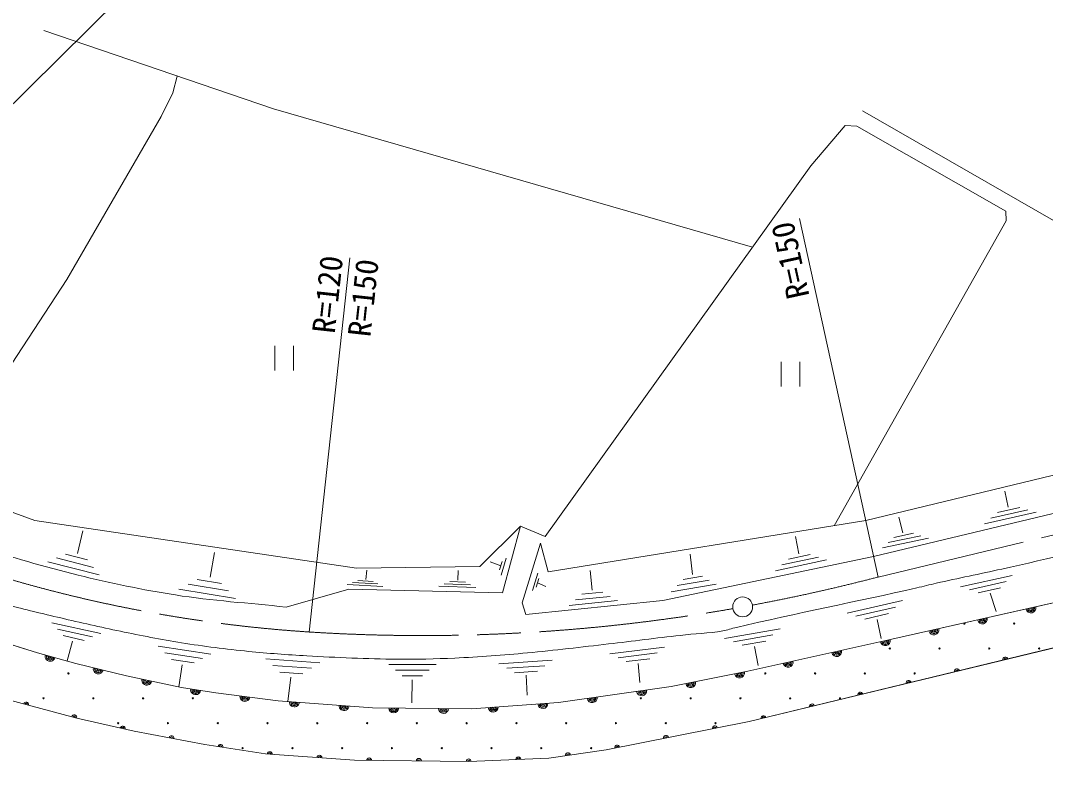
# Model space of a CAD drawing. Units: millimetres, scale not verified. Extents: x 40000 to 680000, y 20000 to 380000.
# Drawn here: x 122149 to 204516, y 258606 to 318442 of the extents above; entities that cross this region are included whole.
import ezdxf
from ezdxf.enums import TextEntityAlignment as Align

# ---------------------------------------------------------------- set-up
doc = ezdxf.new("R2010")
doc.units = ezdxf.units.MM
doc.header["$LTSCALE"] = 1000
doc.linetypes.add('CHAIN', pattern=[18.5, 12, -1.5, 3.5, -1.5])
for name, color, linetype, lineweight in [('M-BGD', 7, 'Continuous', 13), ('M-BMK', 2, 'CHAIN', 13), ('M-BMK-SRVR', 3, 'Continuous', 13), ('M-STR-HTXT', 7, 'Continuous', 13)]:
    doc.layers.add(name, color=color, linetype=linetype, lineweight=lineweight)
doc.styles.add('ＭＳ ゴシック', font='')
doc.styles.get('ＭＳ ゴシック').set_extended_font_data('MS Gothic')

# ---------------------------------------------------------------- blocks, each defined once
blk = doc.blocks.new('ﾌﾟﾛｯﾄﾏｰｸ-02')
at = {"color": 3, "linetype": 'Continuous', "lineweight": 13}
blk.add_circle((0, 0), 0.5, dxfattribs=at)

msp = doc.modelspace()

# ---------------------------------------------------------------- linework, layer by layer
at = {"layer": 'M-BGD'}
for p, q in [((180691, 262126), (352150, 303654)), ((142595, 292321), (142595, 290321)), ((144095, 292321), (144095, 290321)), ((183284, 291040), (183284, 289040)), ((184784, 291040), (184784, 289040)), ((201505, 279345), (201239, 280628)), ((192158, 268741), (241058, 279752)), ((202442, 279336), (200658, 278927)), ((193057, 277304), (192743, 278552)), ((203764, 278966), (199602, 278013)), ((203103, 279151), (200130, 278470)), ((160892, 272472), (162316, 277828)), ((126716, 275642), (127167, 277443)), ((184686, 275609), (184414, 277004)), ((195106, 276859), (191427, 276085)), ((194502, 277060), (191874, 276508)), ((193898, 277262), (192321, 276930)), ((128004, 274510), (125054, 275273)), ((127526, 275113), (125756, 275571)), ((137389, 273729), (137734, 275726)), ((161180, 275249), (160761, 273901)), ((176136, 273955), (175966, 275591)), ((186917, 275119), (182818, 274239)), ((186263, 275342), (183335, 274714)), ((185610, 275565), (183853, 275188)), ((128481, 273908), (124352, 274976)), ((149887, 273550), (149975, 274288)), ((160754, 274651), (159886, 274954)), ((160859, 274988), (160649, 274314)), ((138309, 273236), (136354, 273555)), ((150486, 273395), (149260, 273458)), ((157282, 273485), (157331, 274279)), ((163294, 272651), (163723, 274063)), ((163574, 272930), (163789, 273636)), ((168077, 272697), (167920, 274256)), ((177499, 273494), (174913, 273053)), ((176940, 273815), (175388, 273550)), ((197691, 272943), (201843, 273878)), ((139439, 272026), (134878, 272769)), ((138874, 272631), (135616, 273162)), ((143487, 271328), (148543, 272776)), ((151260, 272984), (148398, 273130)), ((148543, 272776), (160892, 272472)), ((150873, 273190), (148829, 273294)), ((158727, 272904), (155773, 273007)), ((158317, 273117), (156207, 273191)), ((157907, 273330), (156641, 273375)), ((163681, 273283), (164371, 272987)), ((178059, 273173), (174439, 272556)), ((198401, 272711), (201367, 273379)), ((199111, 272479), (200890, 272880)), ((170131, 271847), (166232, 271469)), ((169535, 272183), (166750, 271912)), ((168939, 272518), (167268, 272356)), ((188574, 270845), (193033, 271864)), ((200078, 272436), (200544, 270973)), ((189285, 270607), (192471, 271335)), ((189997, 270369), (191908, 270806)), ((191002, 270332), (191300, 268797)), ((116961, 269683), (123519, 267647)), ((124669, 270077), (128598, 269198)), ((125120, 269556), (127926, 268928)), ((178726, 268812), (183185, 269583)), ((125572, 269035), (127255, 268658)), ((126340, 268582), (125900, 267000)), ((179433, 268539), (182618, 269089)), ((180139, 268265), (182050, 268596)), ((180598, 266173), (192158, 268741)), ((133207, 268193), (137442, 267546)), ((169506, 267564), (173909, 268114)), ((181141, 268175), (181418, 266641)), ((123519, 267647), (126604, 266808)), ((133743, 267657), (136768, 267195)), ((134279, 267121), (136095, 266844)), ((141864, 267185), (146210, 266855)), ((160589, 266783), (164866, 267058)), ((170166, 267256), (173311, 267649)), ((170826, 266948), (172713, 267184)), ((126604, 266808), (130680, 265797)), ((135141, 266687), (134866, 264914)), ((142422, 266647), (145527, 266412)), ((142981, 266110), (144844, 265968)), ((151754, 266720), (155541, 266720)), ((152286, 266259), (154991, 266259)), ((161219, 266421), (164273, 266617)), ((161848, 266059), (163681, 266177)), ((171790, 266809), (171915, 265263)), ((174429, 264945), (180598, 266173)), ((130680, 265797), (135099, 264865)), ((143871, 265712), (143622, 263750)), ((152818, 265798), (154441, 265798)), ((153623, 265491), (153587, 263646)), ((162777, 265850), (162851, 264245)), ((135099, 264865), (137834, 264446)), ((137834, 264446), (142845, 263807)), ((165385, 263667), (174429, 264945)), ((120887, 263960), (126684, 262416)), ((142845, 263807), (150442, 263248)), ((158418, 263168), (165385, 263667)), ((150442, 263248), (158418, 263168)), ((126684, 262416), (131283, 261367)), ((169215, 259871), (180691, 262126)), ((131283, 261367), (136954, 260295)), ((136954, 260295), (141844, 259536)), ((141844, 259536), (148988, 259023)), ((164594, 259201), (169215, 259871)), ((148988, 259023), (158186, 258933)), ((158186, 258933), (164594, 259201))]:
    msp.add_line(p, q, dxfattribs=at)
for points in [[(124024, 317629), (142477, 311336), (180965, 300233)], [(134749, 313971), (134395, 312644), (133455, 310728), (125861, 297649), (119631, 288130)], [(227571, 289317), (225039, 290964), (189817, 311201)], [(112331, 282302), (123309, 278282), (149158, 274443), (159061, 274576), (162316, 277828), (164319, 277002), (185646, 306765), (188427, 310000), (189346, 309946), (201334, 303141), (201361, 302342), (187530, 277868)], [(80328, 284361), (81779, 283206), (84579, 281246), (88658, 278567), (93841, 275459), (97731, 273353), (100485, 271984), (105947, 269454), (109565, 267948), (116191, 265430), (120887, 263960), (126684, 262416), (131283, 261367), (136954, 260295), (141844, 259536), (148988, 259023), (158186, 258933), (164594, 259201), (169215, 259871), (180691, 262126), (352150, 303654), (363988, 309110)], [(83082, 288210), (86417, 285661), (88933, 283931), (94673, 280234), (99203, 277542), (104673, 274767), (109684, 272511), (116961, 269683), (123519, 267647), (126604, 266808), (130680, 265797), (135099, 264865), (137834, 264446), (142845, 263807), (150442, 263248), (158418, 263168), (165385, 263667), (174429, 264945), (180598, 266173), (192158, 268741), (241058, 279752)]]:
    msp.add_lwpolyline(points, dxfattribs=at)
msp.add_lwpolyline([(163946, 276456), (162472, 271673), (162747, 270724), (173774, 271853), (190704, 275382), (230086, 284805), (224347, 290099), (226349, 287037), (190070, 278279), (164555, 274150)], close=True, dxfattribs=at)
for centre in [(198000, 270000), (202000, 270001), (192001, 268000), (192001, 268000), (196000, 268001), (196000, 268001), (200001, 268001), (200001, 268001), (204000, 268000), (204000, 268000), (126000, 266000), (182000, 266000), (186000, 266001), (190001, 266001), (194000, 266000), (124001, 264001), (124001, 264001), (128000, 264001), (128000, 264001), (132001, 264000), (132001, 264000), (136000, 264001), (136000, 264001), (140001, 264000), (140001, 264000), (172001, 264001), (172001, 264001), (176001, 264000), (176001, 264000), (180001, 264001), (180001, 264001), (184000, 264000), (184000, 264000), (188000, 264000), (188000, 264000), (130000, 262000), (134000, 262001), (138001, 262001), (142000, 262000), (146001, 262000), (150001, 262001), (154001, 262000), (158000, 262000), (162000, 262001), (166000, 262000), (170000, 262001), (174001, 262001), (178000, 262000), (140000, 260001), (140000, 260001), (144001, 260001), (144001, 260001), (148000, 260001), (148000, 260001), (152001, 260000), (152001, 260000), (156000, 260000), (156000, 260000), (160000, 260001), (160000, 260001), (164001, 260001), (164001, 260001), (168000, 260000), (168000, 260000)]:
    msp.add_circle(centre, 50, dxfattribs=at)
for centre, radius, start, end in [((203349, 271261), 400, 192.69003, 12.69003), ((203349, 271261), 300, 192.69003, 12.69003), ((203349, 271261), 200, 192.69003, 12.69003), ((203349, 271261), 100, 192.69003, 12.69003), ((199447, 270382), 400, 192.69003, 12.69003), ((199447, 270382), 300, 192.69003, 12.69003), ((199447, 270382), 200, 192.69003, 12.69003), ((199447, 270382), 100, 192.69003, 12.69003), ((195544, 269503), 400, 192.69003, 12.69003), ((195544, 269503), 300, 192.69003, 12.69003), ((195544, 269503), 200, 192.69003, 12.69003), ((195544, 269503), 100, 192.69003, 12.69003), ((191642, 268626), 400, 192.52478, 12.52478), ((191642, 268626), 300, 192.52478, 12.52478), ((191642, 268626), 200, 192.52478, 12.52478), ((191642, 268626), 100, 192.52478, 12.52478), ((187737, 267759), 400, 192.52478, 12.52478), ((187737, 267759), 300, 192.52478, 12.52478), ((187737, 267759), 200, 192.52478, 12.52478), ((187737, 267759), 100, 192.52478, 12.52478), ((124529, 267372), 400, 164.79196, 344.79196), ((124529, 267372), 300, 164.79196, 344.79196), ((124529, 267372), 200, 164.79196, 344.79196), ((124529, 267372), 100, 164.79196, 344.79196), ((183832, 266891), 400, 192.52478, 12.52478), ((183832, 266891), 300, 192.52478, 12.52478), ((183832, 266891), 200, 192.52478, 12.52478), ((183832, 266891), 100, 192.52478, 12.52478), ((201293, 267116), 200, 13.61505, 193.61505), ((201293, 267116), 100, 13.61505, 193.61505), ((128399, 266363), 400, 166.06285, 346.06285), ((128399, 266363), 300, 166.06285, 346.06285), ((128399, 266363), 200, 166.06285, 346.06285), ((128399, 266363), 100, 166.06285, 346.06285), ((179924, 266039), 400, 191.25644, 11.25644), ((179924, 266039), 300, 191.25644, 11.25644), ((179924, 266039), 200, 191.25644, 11.25644), ((179924, 266039), 100, 191.25644, 11.25644), ((197406, 266174), 200, 13.61505, 193.61505), ((197406, 266174), 100, 13.61505, 193.61505), ((132295, 265456), 400, 168.09395, 348.09395), ((132295, 265456), 300, 168.09395, 348.09395), ((132295, 265456), 200, 168.09395, 348.09395), ((132295, 265456), 100, 168.09395, 348.09395), ((176001, 265258), 400, 191.25644, 11.25644), ((176001, 265258), 300, 191.25644, 11.25644), ((176001, 265258), 200, 191.25644, 11.25644), ((176001, 265258), 100, 191.25644, 11.25644), ((193518, 265233), 200, 13.61505, 193.61505), ((193518, 265233), 100, 13.61505, 193.61505), ((136220, 264693), 400, 171.28527, 351.28527), ((136220, 264693), 300, 171.28527, 351.28527), ((136220, 264693), 200, 171.28527, 351.28527), ((136220, 264693), 100, 171.28527, 351.28527), ((172056, 264610), 400, 188.04155, 8.04155), ((172056, 264610), 300, 188.04155, 8.04155), ((172056, 264610), 200, 188.04155, 8.04155), ((172056, 264610), 100, 188.04155, 8.04155), ((189630, 264291), 200, 13.61505, 193.61505), ((122601, 263504), 200, 345.08461, 165.08461), ((122601, 263504), 100, 345.08461, 165.08461), ((140182, 264147), 400, 172.73455, 352.73455), ((140182, 264147), 300, 172.73455, 352.73455), ((140182, 264147), 200, 172.73455, 352.73455), ((140182, 264147), 100, 172.73455, 352.73455), ((144157, 263711), 400, 175.79134, 355.79134), ((144157, 263711), 300, 175.79134, 355.79134), ((144157, 263711), 200, 175.79134, 355.79134), ((144157, 263711), 100, 175.79134, 355.79134), ((164125, 263577), 400, 184.09728, 4.09728), ((164125, 263577), 300, 184.09728, 4.09728), ((164125, 263577), 200, 184.09728, 4.09728), ((164125, 263577), 100, 184.09728, 4.09728), ((168095, 264050), 400, 188.04155, 8.04155), ((168095, 264050), 300, 188.04155, 8.04155), ((168095, 264050), 200, 188.04155, 8.04155), ((168095, 264050), 100, 188.04155, 8.04155), ((189630, 264291), 100, 13.61505, 193.61505), ((148146, 263417), 400, 175.79134, 355.79134), ((148146, 263417), 300, 175.79134, 355.79134), ((148146, 263417), 200, 175.79134, 355.79134), ((148146, 263417), 100, 175.79134, 355.79134), ((152140, 263231), 400, 179.42634, 359.42634), ((152140, 263231), 300, 179.42634, 359.42634), ((152140, 263231), 200, 179.42634, 359.42634), ((152140, 263231), 100, 179.42634, 359.42634), ((156140, 263191), 400, 179.42634, 359.42634), ((156140, 263191), 300, 179.42634, 359.42634), ((156140, 263191), 200, 179.42634, 359.42634), ((156140, 263191), 100, 179.42634, 359.42634), ((160135, 263291), 400, 184.09728, 4.09728), ((160135, 263291), 300, 184.09728, 4.09728), ((160135, 263291), 200, 184.09728, 4.09728), ((160135, 263291), 100, 184.09728, 4.09728), ((185743, 263349), 200, 13.61505, 193.61505), ((185743, 263349), 100, 13.61505, 193.61505), ((126466, 262474), 200, 345.08461, 165.08461), ((126466, 262474), 100, 345.08461, 165.08461), ((181855, 262408), 200, 13.61505, 193.61505), ((181855, 262408), 100, 13.61505, 193.61505), ((130364, 261577), 200, 347.14766, 167.14766), ((130364, 261577), 100, 347.14766, 167.14766), ((177941, 261586), 200, 11.11687, 191.11687), ((177941, 261586), 100, 11.11687, 191.11687), ((134287, 260799), 200, 349.29865, 169.29865), ((134287, 260799), 100, 349.29865, 169.29865), ((138224, 260098), 200, 351.17522, 171.17522), ((174016, 260814), 200, 11.11687, 191.11687), ((174016, 260814), 100, 11.11687, 191.11687), ((138224, 260098), 100, 351.17522, 171.17522), ((142180, 259512), 200, 355.88894, 175.88894), ((142180, 259512), 100, 355.88894, 175.88894), ((166140, 259425), 200, 8.24632, 188.24632), ((166140, 259425), 100, 8.24632, 188.24632), ((170092, 260043), 200, 11.11687, 191.11687), ((170092, 260043), 100, 11.11687, 191.11687), ((146170, 259225), 200, 355.88894, 175.88894), ((146170, 259225), 100, 355.88894, 175.88894), ((150163, 259011), 200, 359.44375, 179.44375), ((150163, 259011), 100, 359.44375, 179.44375), ((154162, 258972), 200, 359.44375, 179.44375), ((154162, 258972), 100, 359.44375, 179.44375), ((158162, 258933), 200, 359.44375, 179.44375), ((158162, 258933), 100, 359.44375, 179.44375), ((162159, 259099), 200, 2.39425, 182.39425), ((162159, 259099), 100, 2.39425, 182.39425)]:
    msp.add_arc(centre, radius, start, end, dxfattribs=at)
for points, knots in [([(84689, 290457), (85351, 289948), (86006, 289431), (86674, 288931), (87452, 288349), (88230, 287766), (89030, 287214), (90809, 285987), (92640, 284838), (94460, 283674), (95504, 283006), (96545, 282333), (97608, 281697), (98752, 281013), (99908, 280350), (101082, 279721), (102658, 278875), (104271, 278099), (105874, 277305), (106908, 276792), (107940, 276273), (108988, 275788), (110116, 275266), (111246, 274746), (112402, 274290), (113800, 273739), (115223, 273251), (116654, 272793), (118119, 272324), (119601, 271912), (121087, 271515), (122510, 271135), (123944, 270793), (125379, 270457), (126975, 270083), (128574, 269719), (130180, 269389), (131812, 269053), (133446, 268721), (135092, 268461), (136881, 268177), (138680, 267956), (140482, 267772), (142034, 267613), (143590, 267502), (145147, 267413), (147563, 267275), (149981, 267165), (152401, 267143), (153948, 267129), (155497, 267162), (157043, 267233), (158992, 267322), (160939, 267475), (162882, 267652), (165063, 267850), (167236, 268121), (169411, 268371), (171328, 268591), (173242, 268844), (175161, 269060), (176298, 269188), (177448, 269218), (178574, 269419), (178948, 269486), (179309, 269611), (179679, 269698), (184493, 270834), (189352, 271772), (194173, 272873), (194697, 272992), (195217, 273126), (195741, 273245), (197489, 273643), (199248, 273996), (200998, 274387), (204826, 275242), (208653, 276107), (212468, 277022), (216070, 277886), (219650, 278839), (223248, 279717), (225551, 280279), (227859, 280820), (230166, 281364), (233319, 282109), (236481, 282818), (239629, 283580), (243430, 284500), (247208, 285511), (251009, 286425), (253768, 287089), (256540, 287700), (259304, 288342), (261441, 288838), (263578, 289335), (265713, 289839), (271986, 291321), (278247, 292849), (284520, 294331), (291728, 296035), (298946, 297701), (306158, 299389), (315133, 301490), (324104, 303605), (333080, 305701), (338270, 306913), (343466, 308100), (348652, 309325), (350780, 309827), (352901, 310360), (355031, 310852), (355539, 310969), (356047, 311090), (356558, 311191), (359838, 311840), (363150, 312318), (366441, 312908), (369822, 313515), (373198, 314146), (376573, 314785), (378950, 315235), (381328, 315686), (383700, 316163), (384850, 316394), (385990, 316674), (387144, 316881), (388525, 317130), (389917, 317319), (391307, 317510), (391978, 317602), (392649, 317699), (393323, 317760), (394618, 317876), (395918, 317909), (397216, 317979), (399006, 318077), (400795, 318206), (402587, 318261), (404203, 318309), (405821, 318327), (407438, 318300), (408577, 318282), (409714, 318204), (410852, 318161), (412402, 318102), (413955, 318086), (415504, 318001), (417506, 317892), (419507, 317745), (421503, 317552), (423464, 317362), (425423, 317136), (427373, 316853), (429558, 316536), (431734, 316158), (433901, 315735), (436001, 315325), (438105, 314918), (440170, 314357), (441980, 313866), (443740, 313207), (445521, 312621), (447753, 311885), (450003, 311198), (452209, 310385), (454727, 309456), (457215, 308443), (459675, 307370), (461414, 306612), (463105, 305750), (464826, 304954), (468192, 303398), (471604, 301944), (474948, 300342), (479997, 297924), (484933, 295276), (489952, 292796), (496052, 289781), (502184, 286828), (508317, 283879), (512397, 281917), (516488, 279977), (520580, 278039), (524113, 276366), (527654, 274709), (531191, 273043)], [0, 0, 0, 0, 1, 1, 1, 2, 2, 2, 3, 3, 3, 4, 4, 4, 5, 5, 5, 6, 6, 6, 7, 7, 7, 8, 8, 8, 9, 9, 9, 10, 10, 10, 11, 11, 11, 12, 12, 12, 13, 13, 13, 14, 14, 14, 15, 15, 15, 16, 16, 16, 17, 17, 17, 18, 18, 18, 19, 19, 19, 20, 20, 20, 21, 21, 21, 22, 22, 22, 23, 23, 23, 24, 24, 24, 25, 25, 25, 26, 26, 26, 27, 27, 27, 28, 28, 28, 29, 29, 29, 30, 30, 30, 31, 31, 31, 32, 32, 32, 33, 33, 33, 34, 34, 34, 35, 35, 35, 36, 36, 36, 37, 37, 37, 38, 38, 38, 39, 39, 39, 40, 40, 40, 41, 41, 41, 42, 42, 42, 43, 43, 43, 44, 44, 44, 45, 45, 45, 46, 46, 46, 47, 47, 47, 48, 48, 48, 49, 49, 49, 50, 50, 50, 51, 51, 51, 52, 52, 52, 53, 53, 53, 54, 54, 54, 55, 55, 55, 56, 56, 56, 57, 57, 57, 58, 58, 58, 59, 59, 59, 60, 60, 60, 61, 61, 61, 62, 62, 62, 62]), ([(86414, 292867), (87113, 292362), (87799, 291840), (88511, 291352), (89223, 290864), (89959, 290410), (90685, 289941), (91659, 289312), (92623, 288666), (93613, 288060), (94529, 287499), (95467, 286972), (96399, 286436), (97186, 285984), (97973, 285532), (98768, 285092), (100003, 284409), (101236, 283722), (102495, 283082), (103871, 282383), (105274, 281737), (106674, 281086), (108520, 280228), (110352, 279337), (112237, 278570), (114369, 277703), (116538, 276926), (118726, 276215), (121380, 275352), (124061, 274564), (126772, 273899), (129357, 273264), (131967, 272713), (134598, 272302), (137543, 271841), (140524, 271653), (143487, 271328)], [0, 0, 0, 0, 1, 1, 1, 2, 2, 2, 3, 3, 3, 4, 4, 4, 5, 5, 5, 6, 6, 6, 7, 7, 7, 8, 8, 8, 9, 9, 9, 10, 10, 10, 11, 11, 11, 12, 12, 12, 12])]:
    msp.add_open_spline(points, degree=3, knots=knots, dxfattribs=at)
at = {"layer": 'M-BMK'}
msp.add_lwpolyline([(191063, 273744), (221450, 281045), (276381, 294049)], dxfattribs=at)
for centre, radius, start, end in [((152634, 381149), 112058, 234.25494, 266.27521), ((154458, 413850), 144809, 280.54825, 284.64215), ((154458, 413850), 144809, 266.3958, 279.91519)]:
    msp.add_arc(centre, radius, start, end, dxfattribs=at)
at = {"layer": 'M-BMK-SRVR'}
for p, q in [((184759, 302533), (191063, 273744)), ((148615, 299385), (145355, 269327))]:
    msp.add_line(p, q, dxfattribs=at)
at = {"layer": 'M-STR-HTXT'}
msp.add_line((94335, 284890), (143694, 333644), dxfattribs=at)
msp.add_open_spline([(62867, 259953), (63736, 259332), (64590, 258687), (65475, 258088), (67987, 256391), (70564, 254791), (73142, 253197), (76032, 251409), (78941, 249651), (81886, 247956), (83497, 247029), (85110, 246102), (86768, 245261), (89005, 244125), (91296, 243094), (93595, 242087), (95108, 241424), (96640, 240803), (98177, 240200), (100121, 239438), (102075, 238700), (104047, 238014), (106068, 237311), (108108, 236657), (110156, 236037), (111774, 235547), (113399, 235077), (115037, 234660), (117389, 234060), (119760, 233539), (122135, 233043), (124641, 232518), (127155, 232025), (129681, 231605), (132059, 231210), (134447, 230881), (136839, 230587), (139150, 230303), (141464, 230034), (143786, 229868), (146537, 229671), (149294, 229565), (152052, 229539), (154977, 229510), (157903, 229599), (160826, 229718), (163934, 229845), (167044, 229981), (170140, 230287), (173428, 230613), (176689, 231178), (179962, 231635), (182918, 232048), (185870, 232482), (188826, 232893), (193007, 233474), (197195, 234003), (201374, 234600), (204642, 235067), (207900, 235595), (211167, 236067), (214678, 236575), (218196, 237034), (221708, 237535), (225263, 238042), (228813, 238589), (232369, 239092), (236170, 239629), (239978, 240114), (243779, 240649), (248943, 241376), (254099, 242158), (259261, 242895), (264161, 243595), (269064, 244270), (273965, 244961), (279466, 245737), (284967, 246509), (290466, 247297), (294180, 247830), (297891, 248388), (301606, 248914), (307373, 249732), (313149, 250486), (318915, 251310), (324339, 252085), (329752, 252933), (335177, 253706), (339456, 254315), (343743, 254868), (348024, 255473), (351469, 255959), (354910, 256479), (358355, 256970), (364902, 257903), (371458, 258765), (378000, 259725), (381122, 260183), (384237, 260682), (387356, 261160)], degree=3, knots=[0, 0, 0, 0, 1, 1, 1, 2, 2, 2, 3, 3, 3, 4, 4, 4, 5, 5, 5, 6, 6, 6, 7, 7, 7, 8, 8, 8, 9, 9, 9, 10, 10, 10, 11, 11, 11, 12, 12, 12, 13, 13, 13, 14, 14, 14, 15, 15, 15, 16, 16, 16, 17, 17, 17, 18, 18, 18, 19, 19, 19, 20, 20, 20, 21, 21, 21, 22, 22, 22, 23, 23, 23, 24, 24, 24, 25, 25, 25, 26, 26, 26, 27, 27, 27, 28, 28, 28, 29, 29, 29, 30, 30, 30, 31, 31, 31, 32, 32, 32, 33, 33, 33, 33], dxfattribs=at)

# ---------------------------------------------------------------- block references
at = {"layer": 'M-BMK-SRVR', "xscale": 1600, "yscale": 1600, "rotation": 90}
msp.add_blockref('ﾌﾟﾛｯﾄﾏｰｸ-02', (180180, 271344), dxfattribs=at)

# ---------------------------------------------------------------- texts
at = {"layer": 'M-BMK-SRVR', "style": 'ＭＳ ゴシック'}
for s, rotation, p in [('R=150', 102.351, (184759, 302533)), ('R=120', 83.809, (148615, 299385)), ('R=150', 83.809, (151483, 299109))]:
    msp.add_text(s, height=1833, rotation=rotation, dxfattribs=at).set_placement(p, align=Align.BOTTOM_RIGHT)

doc.saveas('drawing.dxf')
